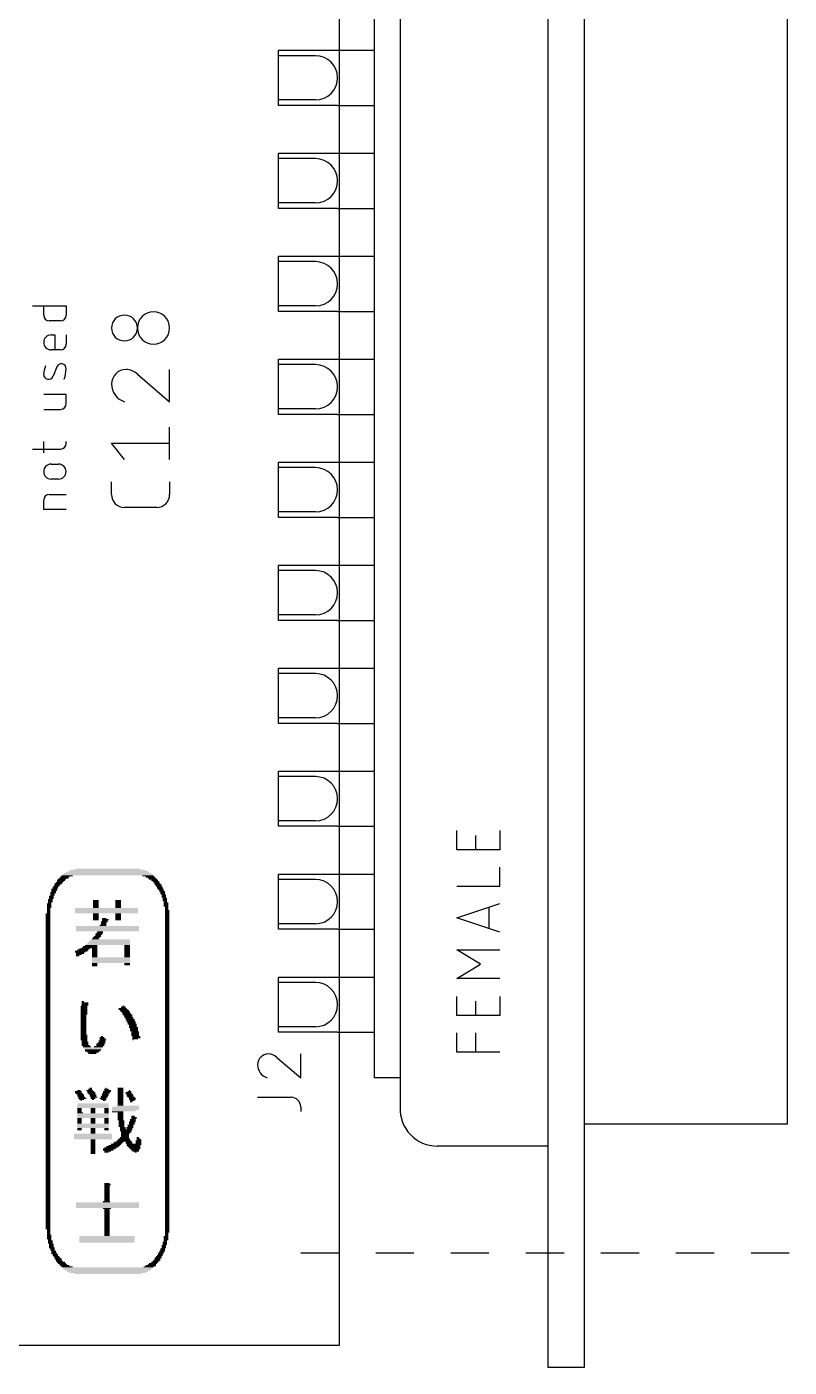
# Model space of a CAD drawing. Extents: x -12.2 to 54.6, y -5.6 to 69.1.
# Drawn here: x 19.52 to 40.2, y -5.6 to 30.77 of the extents above; entities that cross this region are included whole.
import ezdxf

# ---------------------------------------------------------------- set-up
doc = ezdxf.new("R2010")
doc.units = 0
for name, color, linetype in [('20', 30, 'CONTINUOUS'), ('21', 253, 'CONTINUOUS'), ('25', 253, 'CONTINUOUS'), ('51', 253, 'CONTINUOUS')]:
    doc.layers.add(name, color=color, linetype=linetype)

# ---------------------------------------------------------------- blocks, each defined once
blk = doc.blocks.new('RECT')
blk.add_solid([(-0.5, -0.5), (0.5, -0.5), (-0.5, 0.5), (0.5, 0.5)])

msp = doc.modelspace()

# ---------------------------------------------------------------- linework, layer by layer
at = {"layer": '20'}
for p, q in [((28, -5), (28, 47)), ((0, -5), (28, -5))]:
    msp.add_line(p, q, dxfattribs=at)
at = {"layer": '21'}
for p, q in [((33.65, 41.6), (33.65, 0.4)), ((34.65, 1), (34.65, 41)), ((40.15, 1), (40.15, 41)), ((28.95, 2.25), (28.95, 39.75)), ((29.65, 39.75), (29.65, 2.25)), ((27.95, 30.132), (28.95, 30.132)), ((27.95, 28.632), (28.95, 28.632)), ((27.95, 27.338), (28.95, 27.338)), ((27.95, 25.838), (28.95, 25.838)), ((27.95, 24.544), (28.95, 24.544)), ((19.6723, 23.1938), (20.5867, 23.1938)), ((19.9771, 22.9398), (19.9771, 23.1938)), ((20.5867, 23.1938), (20.5867, 22.9398)), ((27.95, 23.044), (28.95, 23.044)), ((20.4343, 22.7874), (20.1295, 22.7874)), ((20.1803, 22.4066), (20.2819, 22.4066)), ((20.2819, 22.4066), (20.2819, 22.0002)), ((20.5867, 22.4066), (20.5867, 22.1526)), ((20.4343, 22.0002), (20.1803, 22.0002)), ((20.3327, 21.5379), (20.2311, 21.2839)), ((23.3934, 20.5933), (23.3934, 21.4682)), ((27.95, 21.75), (28.95, 21.75)), ((22.5185, 21.337), (23.3934, 20.5933)), ((20.5867, 20.7912), (19.9771, 20.7912)), ((20.5867, 20.5372), (20.5867, 20.7912)), ((19.9771, 20.3848), (20.4343, 20.3848)), ((27.95, 20.25), (28.95, 20.25)), ((23.3934, 19.0302), (23.3934, 19.9051)), ((19.6723, 19.3097), (20.4343, 19.3097)), ((19.9771, 19.2081), (19.9771, 19.5129)), ((20.5867, 19.4621), (20.5867, 19.5129)), ((22.1686, 19.0302), (21.8186, 19.4676)), ((21.8186, 19.4676), (23.3934, 19.4676)), ((27.95, 18.956), (28.95, 18.956)), ((20.1803, 18.9014), (20.3835, 18.9014)), ((20.3835, 18.495), (20.1803, 18.495)), ((21.8186, 18.0728), (21.8186, 18.4228)), ((23.3934, 18.4228), (23.3934, 18.0728)), ((19.9771, 17.6721), (19.9771, 17.9261)), ((20.1295, 18.0785), (20.5867, 18.0785)), ((20.5867, 17.6721), (19.9771, 17.6721)), ((23.0434, 17.7229), (22.1686, 17.7229)), ((27.95, 17.456), (28.95, 17.456)), ((27.95, 16.162), (28.95, 16.162)), ((27.95, 14.662), (28.95, 14.662)), ((27.95, 13.368), (28.95, 13.368)), ((27.95, 11.868), (28.95, 11.868)), ((27.95, 10.574), (28.95, 10.574)), ((27.95, 9.074), (28.95, 9.074)), ((31.1808, 8.4372), (31.1808, 8.9565)), ((31.7001, 8.4372), (31.7001, 8.8267)), ((32.3492, 8.9565), (32.3492, 8.4372)), ((32.3492, 8.4372), (31.1808, 8.4372)), ((27.95, 7.78), (28.95, 7.78)), ((32.3492, 7.4466), (32.3492, 7.9659)), ((31.1808, 7.4466), (32.3492, 7.4466)), ((31.1808, 6.5878), (32.3492, 6.9773)), ((32.3492, 6.1983), (31.1808, 6.5878)), ((32.0571, 6.8799), (32.0571, 6.2957)), ((27.95, 6.28), (28.95, 6.28)), ((31.8299, 5.3305), (31.1808, 5.72)), ((31.1808, 5.72), (32.3492, 5.72)), ((31.1808, 4.941), (31.8299, 5.3305)), ((27.95, 4.986), (28.95, 4.986)), ((32.3492, 4.941), (31.1808, 4.941)), ((31.1808, 3.9414), (31.1808, 4.4607)), ((32.3492, 4.4607), (32.3492, 3.9414)), ((31.7001, 3.9414), (31.7001, 4.3309)), ((32.3492, 3.9414), (31.1808, 3.9414)), ((27.95, 3.486), (28.95, 3.486)), ((31.1808, 2.9508), (31.1808, 3.4701)), ((31.7001, 2.9508), (31.7001, 3.4701)), ((32.3492, 2.9508), (31.1808, 2.9508)), ((29.65, 2.25), (28.95, 2.25)), ((29.65, 2.25), (29.65, 1.45)), ((34.65, -5.6), (34.65, 1)), ((34.65, 1), (40.15, 1)), ((33.65, 0.4), (30.65, 0.4)), ((33.65, 0.4), (33.65, -5.6)), ((26.95, -2.5), (27.9857, -2.5)), ((28.9857, -2.5), (30.0214, -2.5)), ((31.0214, -2.5), (32.0571, -2.5)), ((33.0571, -2.5), (34.0929, -2.5)), ((35.0929, -2.5), (36.1286, -2.5)), ((37.1286, -2.5), (38.1643, -2.5)), ((39.1643, -2.5), (40.2, -2.5)), ((33.65, -5.6), (34.65, -5.6))]:
    msp.add_line(p, q, dxfattribs=at)
for centre, radius, start, end in [((20.1295, 22.9398), 0.1524, 180, 270), ((20.4343, 22.9398), 0.1524, 270, 0), ((22.1686, 22.5939), 0.35, 90, 270), ((22.1686, 22.5939), 0.35, 270, 90), ((22.956, 22.5939), 0.4374, 90, 270), ((22.956, 22.5939), 0.4374, 270, 90), ((20.1803, 22.2034), 0.2032, 90, 270), ((20.4343, 22.1526), 0.1524, 270, 0), ((20.5539, 21.3265), 0.5769, 155.7608, 179.1816), ((20.455, 21.489), 0.1317, 359.1816, 158.1985), ((19.7253, 21.4994), 0.8615, 340.2087, 359.1816), ((22.2123, 21.0745), 0.3937, 90, 180), ((22.2123, 21.0454), 0.4229, 43.6028, 89.9999), ((20.1088, 21.3328), 0.1317, 179.1816, 338.1985), ((22.3244, 21.0745), 0.5058, 180, 252.055), ((20.4343, 20.5372), 0.1524, 270, 0), ((20.4343, 19.4621), 0.1524, 270, 0), ((20.1803, 18.6982), 0.2032, 90, 270), ((20.3835, 18.6982), 0.2032, 270, 90), ((20.1295, 17.9261), 0.1524, 90, 180), ((22.1686, 18.0728), 0.35, 180.0005, 270), ((23.0434, 18.0728), 0.35, 270.0005, 360), ((30.6494, 1.4006), 1.0006, 177.1716, 270.034)]:
    msp.add_arc(centre, radius, start, end, dxfattribs=at)
at = {"layer": '25'}
for p, q in [((26.3001, 2.8018), (26.9492, 2.2501)), ((26.9492, 2.2501), (26.9492, 2.8992)), ((25.7808, 1.7228), (26.6896, 1.7228)), ((26.9492, 1.4631), (26.9492, 1.3333))]:
    msp.add_line(p, q, dxfattribs=at)
for centre, radius, start, end in [((26.0729, 2.6071), 0.2921, 90, 180), ((26.1561, 2.6071), 0.3753, 180.0001, 252.0554), ((26.0729, 2.5855), 0.3137, 43.6034, 90.0002), ((26.6896, 1.4631), 0.2596, 0, 90)]:
    msp.add_arc(centre, radius, start, end, dxfattribs=at)
at = {"layer": '51'}
for p, q in [((26.35, 29.982), (26.35, 30.132)), ((26.35, 30.132), (27.95, 30.132)), ((26.35, 28.782), (26.35, 29.982)), ((27.35, 29.982), (26.35, 29.982)), ((26.35, 28.632), (26.35, 28.782)), ((27.35, 28.782), (26.35, 28.782)), ((27.95, 28.632), (26.35, 28.632)), ((26.35, 27.188), (26.35, 27.338)), ((26.35, 27.338), (27.95, 27.338)), ((26.35, 25.988), (26.35, 27.188)), ((27.35, 27.188), (26.35, 27.188)), ((26.35, 25.838), (26.35, 25.988)), ((27.35, 25.988), (26.35, 25.988)), ((27.95, 25.838), (26.35, 25.838)), ((26.35, 24.394), (26.35, 24.544)), ((26.35, 24.544), (27.95, 24.544)), ((26.35, 23.194), (26.35, 24.394)), ((27.35, 24.394), (26.35, 24.394)), ((26.35, 23.044), (26.35, 23.194)), ((27.35, 23.194), (26.35, 23.194)), ((27.95, 23.044), (26.35, 23.044)), ((26.35, 21.6), (26.35, 21.75)), ((26.35, 21.75), (27.95, 21.75)), ((26.35, 20.4), (26.35, 21.6)), ((27.35, 21.6), (26.35, 21.6)), ((26.35, 20.25), (26.35, 20.4)), ((27.35, 20.4), (26.35, 20.4)), ((27.95, 20.25), (26.35, 20.25)), ((26.35, 18.806), (26.35, 18.956)), ((26.35, 18.956), (27.95, 18.956)), ((26.35, 17.606), (26.35, 18.806)), ((27.35, 18.806), (26.35, 18.806)), ((26.35, 17.456), (26.35, 17.606)), ((27.35, 17.606), (26.35, 17.606)), ((27.95, 17.456), (26.35, 17.456)), ((26.35, 16.012), (26.35, 16.162)), ((26.35, 16.162), (27.95, 16.162)), ((26.35, 14.812), (26.35, 16.012)), ((27.35, 16.012), (26.35, 16.012)), ((26.35, 14.662), (26.35, 14.812)), ((27.35, 14.812), (26.35, 14.812)), ((27.95, 14.662), (26.35, 14.662)), ((26.35, 13.218), (26.35, 13.368)), ((26.35, 13.368), (27.95, 13.368)), ((26.35, 12.018), (26.35, 13.218)), ((27.35, 13.218), (26.35, 13.218)), ((26.35, 11.868), (26.35, 12.018)), ((27.35, 12.018), (26.35, 12.018)), ((27.95, 11.868), (26.35, 11.868)), ((26.35, 10.424), (26.35, 10.574)), ((26.35, 10.574), (27.95, 10.574)), ((26.35, 9.224), (26.35, 10.424)), ((27.35, 10.424), (26.35, 10.424)), ((26.35, 9.074), (26.35, 9.224)), ((27.35, 9.224), (26.35, 9.224)), ((27.95, 9.074), (26.35, 9.074)), ((26.35, 7.63), (26.35, 7.78)), ((26.35, 7.78), (27.95, 7.78)), ((26.35, 6.43), (26.35, 7.63)), ((27.35, 7.63), (26.35, 7.63)), ((26.35, 6.28), (26.35, 6.43)), ((27.35, 6.43), (26.35, 6.43)), ((27.95, 6.28), (26.35, 6.28)), ((26.35, 4.836), (26.35, 4.986)), ((26.35, 4.986), (27.95, 4.986)), ((26.35, 3.636), (26.35, 4.836)), ((27.35, 4.836), (26.35, 4.836)), ((26.35, 3.486), (26.35, 3.636)), ((27.35, 3.636), (26.35, 3.636)), ((27.95, 3.486), (26.35, 3.486))]:
    msp.add_line(p, q, dxfattribs=at)
for centre in [(27.35, 29.382), (27.35, 26.588), (27.35, 23.794), (27.35, 21), (27.35, 18.206), (27.35, 15.412), (27.35, 12.618), (27.35, 9.824), (27.35, 7.03), (27.35, 4.236)]:
    msp.add_arc(centre, 0.6, 270, 90, dxfattribs=at)

# ---------------------------------------------------------------- block references
at = {"layer": '21', "yscale": 0.0305}
for p, xscale in [((20.4765, 7.6385), 0.2134), ((20.5222, 7.669), 0.2438), ((20.5527, 7.6994), 0.2438), ((20.6137, 7.7299), 0.3048), ((21.711, 7.7604), 2.4384), ((21.711, 7.7909), 2.3774), ((21.711, 7.8214), 2.2555), ((21.7262, 7.8518), 2.1641), ((21.711, 7.8823), 2.0117), ((21.711, 7.9128), 1.7678), ((22.8082, 7.7299), 0.3048), ((22.8692, 7.6994), 0.2438), ((22.9149, 7.669), 0.2134), ((22.9454, 7.6385), 0.2134), ((20.2327, 7.2727), 0.1524), ((20.2631, 7.3642), 0.1524), ((20.2631, 7.3337), 0.1524), ((20.2479, 7.3032), 0.1219), ((20.2936, 7.4251), 0.1524), ((20.2936, 7.3946), 0.1524), ((20.3241, 7.4556), 0.1524), ((20.3698, 7.5166), 0.1829), ((20.3546, 7.4861), 0.1524), ((20.4003, 7.547), 0.1829), ((20.446, 7.608), 0.2134), ((20.4308, 7.5775), 0.1829), ((22.9911, 7.608), 0.1829), ((23.0216, 7.5775), 0.1829), ((23.0368, 7.547), 0.1524), ((23.0673, 7.5166), 0.1524), ((23.0826, 7.4861), 0.1829), ((23.0978, 7.4556), 0.1524), ((23.1283, 7.4251), 0.1524), ((23.1283, 7.3946), 0.1524), ((23.1588, 7.3642), 0.1524), ((23.1892, 7.3032), 0.1524), ((23.174, 7.3337), 0.1219), ((23.2045, 7.2727), 0.1219), ((20.126, 6.9679), 0.1219), ((20.126, 6.9374), 0.1219), ((20.126, 6.907), 0.1219), ((20.1412, 6.9984), 0.0914), ((20.1565, 7.0898), 0.1219), ((20.1565, 7.0594), 0.1219), ((20.1565, 7.0289), 0.1219), ((20.1869, 7.1813), 0.1219), ((20.1869, 7.1508), 0.1219), ((20.1869, 7.1203), 0.1219), ((20.2174, 7.2422), 0.1219), ((20.2174, 7.2118), 0.1219), ((21.3909, 7.0594), 0.1524), ((21.3909, 7.0289), 0.1524), ((21.3909, 6.9984), 0.1524), ((21.3909, 6.9679), 0.1524), ((21.3909, 6.9374), 0.1524), ((21.3909, 6.907), 0.1524), ((22.0005, 7.0594), 0.1524), ((22.0005, 7.0289), 0.1524), ((22.0005, 6.9984), 0.1524), ((22.0005, 6.9679), 0.1524), ((22.0005, 6.9374), 0.1524), ((22.0005, 6.907), 0.1524), ((23.2045, 7.2422), 0.1219), ((23.235, 7.2118), 0.1219), ((23.235, 7.1813), 0.1219), ((23.235, 7.1508), 0.1219), ((23.2654, 7.1203), 0.1219), ((23.2654, 7.0898), 0.1219), ((23.2654, 7.0594), 0.1219), ((23.2807, 7.0289), 0.0914), ((23.2959, 6.9984), 0.1219), ((23.2959, 6.9679), 0.1219), ((23.2959, 6.9374), 0.1219), ((23.2959, 6.907), 0.1219), ((20.0955, 6.6936), 0.1219), ((20.0955, 6.6631), 0.1219), ((20.0955, 6.6326), 0.1219), ((20.0955, 6.6022), 0.1219), ((20.0955, 6.5717), 0.1219), ((20.0955, 6.5412), 0.1219), ((20.1107, 6.846), 0.0914), ((20.1107, 6.8155), 0.0914), ((20.1107, 6.785), 0.0914), ((20.1107, 6.7546), 0.0914), ((20.1107, 6.7241), 0.0914), ((20.126, 6.8765), 0.1219), ((21.6805, 6.846), 1.7069), ((21.6805, 6.8155), 1.7069), ((21.6805, 6.785), 1.7069), ((21.6805, 6.7546), 1.7069), ((21.6805, 6.7241), 1.7069), ((21.3909, 6.8765), 0.1524), ((21.3909, 6.6936), 0.1524), ((21.3909, 6.6631), 0.1524), ((21.3909, 6.6326), 0.1524), ((21.3909, 6.6022), 0.1524), ((21.3909, 6.5717), 0.1524), ((21.3909, 6.5412), 0.1524), ((21.6195, 6.5717), 0.1219), ((21.65, 6.5412), 0.1829), ((22.0005, 6.8765), 0.1524), ((22.0005, 6.6936), 0.1524), ((22.0005, 6.6631), 0.1524), ((22.0005, 6.6326), 0.1524), ((22.0005, 6.6022), 0.1524), ((22.0005, 6.5717), 0.1524), ((22.0005, 6.5412), 0.1524), ((23.3112, 6.8765), 0.0914), ((23.3112, 6.846), 0.0914), ((23.3112, 6.8155), 0.0914), ((23.3264, 6.785), 0.1219), ((23.3264, 6.7546), 0.1219), ((23.3264, 6.7241), 0.1219), ((23.3264, 6.6936), 0.1219), ((23.3264, 6.6631), 0.1219), ((23.3264, 6.6326), 0.1219), ((23.3264, 6.6022), 0.1219), ((23.3264, 6.5717), 0.1219), ((23.3264, 6.5412), 0.1219), ((20.0955, 6.5107), 0.1219), ((20.0955, 6.4802), 0.1219), ((20.0955, 6.4498), 0.1219), ((20.0955, 6.4193), 0.1219), ((20.0955, 6.3888), 0.1219), ((20.0955, 6.3583), 0.1219), ((20.0955, 6.3278), 0.1219), ((20.0955, 6.2974), 0.1219), ((20.0955, 6.2669), 0.1219), ((20.0955, 6.2364), 0.1219), ((20.0955, 6.2059), 0.1219), ((20.0955, 6.1754), 0.1219), ((21.711, 6.3583), 1.7069), ((21.711, 6.3278), 1.7069), ((21.711, 6.2974), 1.7069), ((21.711, 6.2669), 1.7069), ((21.711, 6.2364), 1.7069), ((21.4976, 6.1754), 0.1829), ((21.5128, 6.2059), 0.1524), ((21.589, 6.3888), 0.1829), ((21.6195, 6.4802), 0.1829), ((21.6043, 6.4498), 0.1524), ((21.6043, 6.4193), 0.1524), ((21.6348, 6.5107), 0.1524), ((23.3264, 6.5107), 0.1219), ((23.3264, 6.4802), 0.1219), ((23.3264, 6.4498), 0.1219), ((23.3264, 6.4193), 0.1219), ((23.3264, 6.3888), 0.1219), ((23.3264, 6.3583), 0.1219), ((23.3264, 6.3278), 0.1219), ((23.3264, 6.2974), 0.1219), ((23.3264, 6.2669), 0.1219), ((23.3264, 6.2364), 0.1219), ((23.3264, 6.2059), 0.1219), ((23.3264, 6.1754), 0.1219), ((20.0955, 6.145), 0.1219), ((20.0955, 6.1145), 0.1219), ((20.0955, 6.084), 0.1219), ((20.0955, 6.0535), 0.1219), ((20.0955, 6.023), 0.1219), ((20.0955, 5.9926), 0.1219), ((20.0955, 5.9621), 0.1219), ((20.0955, 5.9316), 0.1219), ((20.0955, 5.9011), 0.1219), ((20.0955, 5.8706), 0.1219), ((20.0955, 5.8402), 0.1219), ((20.0955, 5.8097), 0.1219), ((21.2385, 5.8097), 0.3962), ((21.269, 5.8402), 0.3353), ((21.7262, 5.8706), 1.1887), ((21.7414, 5.9011), 1.1582), ((21.7567, 5.9316), 1.1278), ((21.7719, 5.9621), 1.0973), ((21.7872, 5.9926), 1.0668), ((21.3757, 6.023), 0.1829), ((21.4062, 6.0535), 0.1829), ((21.4366, 6.084), 0.1829), ((21.4671, 6.145), 0.1829), ((21.4519, 6.1145), 0.1524), ((22.2444, 5.8402), 0.1524), ((22.2444, 5.8097), 0.1524), ((23.3264, 6.145), 0.1219), ((23.3264, 6.1145), 0.1219), ((23.3264, 6.084), 0.1219), ((23.3264, 6.0535), 0.1219), ((23.3264, 6.023), 0.1219), ((23.3264, 5.9926), 0.1219), ((23.3264, 5.9621), 0.1219), ((23.3264, 5.9316), 0.1219), ((23.3264, 5.9011), 0.1219), ((23.3264, 5.8706), 0.1219), ((23.3264, 5.8402), 0.1219), ((23.3264, 5.8097), 0.1219), ((20.0955, 5.7792), 0.1219), ((20.0955, 5.7487), 0.1219), ((20.0955, 5.7182), 0.1219), ((20.0955, 5.6878), 0.1219), ((20.0955, 5.6573), 0.1219), ((20.0955, 5.6268), 0.1219), ((20.0955, 5.5963), 0.1219), ((20.0955, 5.5658), 0.1219), ((20.0955, 5.5354), 0.1219), ((20.0955, 5.5049), 0.1219), ((20.0955, 5.4744), 0.1219), ((20.0955, 5.4439), 0.1219), ((20.9947, 5.6878), 0.3353), ((20.9642, 5.6573), 0.2743), ((20.9642, 5.6268), 0.2134), ((20.9337, 5.5963), 0.1524), ((20.9032, 5.5658), 0.0914), ((21.0404, 5.7182), 0.3048), ((21.0861, 5.7487), 0.2743), ((21.2233, 5.7792), 0.4267), ((21.3604, 5.7487), 0.1524), ((21.3604, 5.7182), 0.1524), ((21.3604, 5.6878), 0.1524), ((21.3604, 5.6573), 0.1524), ((21.3604, 5.6268), 0.1524), ((21.3604, 5.5963), 0.1524), ((21.3604, 5.5658), 0.1524), ((21.3604, 5.5354), 0.1524), ((21.8024, 5.5049), 1.0363), ((21.8024, 5.4744), 1.0363), ((21.8024, 5.4439), 1.0363), ((22.2444, 5.7792), 0.1524), ((22.2444, 5.7487), 0.1524), ((22.2444, 5.7182), 0.1524), ((22.2444, 5.6878), 0.1524), ((22.2444, 5.6573), 0.1524), ((22.2444, 5.6268), 0.1524), ((22.2444, 5.5963), 0.1524), ((22.2444, 5.5658), 0.1524), ((22.2444, 5.5354), 0.1524), ((23.3264, 5.7792), 0.1219), ((23.3264, 5.7487), 0.1219), ((23.3264, 5.7182), 0.1219), ((23.3264, 5.6878), 0.1219), ((23.3264, 5.6573), 0.1219), ((23.3264, 5.6268), 0.1219), ((23.3264, 5.5963), 0.1219), ((23.3264, 5.5658), 0.1219), ((23.3264, 5.5354), 0.1219), ((23.3264, 5.5049), 0.1219), ((23.3264, 5.4744), 0.1219), ((23.3264, 5.4439), 0.1219), ((20.0955, 5.4134), 0.1219), ((20.0955, 5.383), 0.1219), ((20.0955, 5.3525), 0.1219), ((20.0955, 5.322), 0.1219), ((20.0955, 5.2915), 0.1219), ((20.0955, 5.261), 0.1219), ((20.0955, 5.2306), 0.1219), ((20.0955, 5.2001), 0.1219), ((20.0955, 5.1696), 0.1219), ((20.0955, 5.1391), 0.1219), ((20.0955, 5.1086), 0.1219), ((20.0955, 5.0782), 0.1219), ((21.3604, 5.3525), 0.1524), ((21.3604, 5.322), 0.1524), ((21.3604, 5.2915), 0.1524), ((21.8024, 5.4134), 1.0363), ((21.8024, 5.383), 1.0363), ((22.2444, 5.3525), 0.1524), ((22.2444, 5.322), 0.1524), ((23.3264, 5.4134), 0.1219), ((23.3264, 5.383), 0.1219), ((23.3264, 5.3525), 0.1219), ((23.3264, 5.322), 0.1219), ((23.3264, 5.2915), 0.1219), ((23.3264, 5.261), 0.1219), ((23.3264, 5.2306), 0.1219), ((23.3264, 5.2001), 0.1219), ((23.3264, 5.1696), 0.1219), ((23.3264, 5.1391), 0.1219), ((23.3264, 5.1086), 0.1219), ((23.3264, 5.0782), 0.1219), ((20.0955, 5.0477), 0.1219), ((20.0955, 5.0172), 0.1219), ((20.0955, 4.9867), 0.1219), ((20.0955, 4.9562), 0.1219), ((20.0955, 4.9258), 0.1219), ((20.0955, 4.8953), 0.1219), ((20.0955, 4.8648), 0.1219), ((20.0955, 4.8343), 0.1219), ((20.0955, 4.8038), 0.1219), ((20.0955, 4.7734), 0.1219), ((20.0955, 4.7429), 0.1219), ((20.0955, 4.7124), 0.1219), ((23.3264, 5.0477), 0.1219), ((23.3264, 5.0172), 0.1219), ((23.3264, 4.9867), 0.1219), ((23.3264, 4.9562), 0.1219), ((23.3264, 4.9258), 0.1219), ((23.3264, 4.8953), 0.1219), ((23.3264, 4.8648), 0.1219), ((23.3264, 4.8343), 0.1219), ((23.3264, 4.8038), 0.1219), ((23.3264, 4.7734), 0.1219), ((23.3264, 4.7429), 0.1219), ((23.3264, 4.7124), 0.1219), ((20.0955, 4.6819), 0.1219), ((20.0955, 4.6514), 0.1219), ((20.0955, 4.621), 0.1219), ((20.0955, 4.5905), 0.1219), ((20.0955, 4.56), 0.1219), ((20.0955, 4.5295), 0.1219), ((20.0955, 4.499), 0.1219), ((20.0955, 4.4686), 0.1219), ((20.0955, 4.4381), 0.1219), ((20.0955, 4.4076), 0.1219), ((20.0955, 4.3771), 0.1219), ((23.3264, 4.6819), 0.1219), ((23.3264, 4.6514), 0.1219), ((23.3264, 4.621), 0.1219), ((23.3264, 4.5905), 0.1219), ((23.3264, 4.56), 0.1219), ((23.3264, 4.5295), 0.1219), ((23.3264, 4.499), 0.1219), ((23.3264, 4.4686), 0.1219), ((23.3264, 4.4381), 0.1219), ((23.3264, 4.4076), 0.1219), ((23.3264, 4.3771), 0.1219), ((20.0955, 4.3466), 0.1219), ((20.0955, 4.3162), 0.1219), ((20.0955, 4.2857), 0.1219), ((20.0955, 4.2552), 0.1219), ((20.0955, 4.2247), 0.1219), ((20.0955, 4.1942), 0.1219), ((20.0955, 4.1638), 0.1219), ((20.0955, 4.1333), 0.1219), ((20.0955, 4.1028), 0.1219), ((20.0955, 4.0723), 0.1219), ((20.0955, 4.0418), 0.1219), ((20.0955, 4.0114), 0.1219), ((21.0709, 4.1942), 0.1829), ((21.0709, 4.1638), 0.1829), ((21.0709, 4.1333), 0.1829), ((21.0709, 4.1028), 0.1829), ((21.0709, 4.0723), 0.1829), ((21.0709, 4.0418), 0.1829), ((21.0709, 4.0114), 0.1829), ((21.0404, 4.3162), 0.061), ((21.1014, 4.2857), 0.1829), ((21.1014, 4.2552), 0.1829), ((21.1014, 4.2247), 0.1829), ((22.1224, 4.1333), 0.2134), ((22.1377, 4.1028), 0.2438), ((22.1682, 4.0723), 0.2438), ((22.1986, 4.0418), 0.2438), ((22.1377, 4.1638), 0.1219), ((22.1377, 4.1942), 0.061), ((22.2139, 4.0114), 0.2134), ((23.3264, 4.3466), 0.1219), ((23.3264, 4.3162), 0.1219), ((23.3264, 4.2857), 0.1219), ((23.3264, 4.2552), 0.1219), ((23.3264, 4.2247), 0.1219), ((23.3264, 4.1942), 0.1219), ((23.3264, 4.1638), 0.1219), ((23.3264, 4.1333), 0.1219), ((23.3264, 4.1028), 0.1219), ((23.3264, 4.0723), 0.1219), ((23.3264, 4.0418), 0.1219), ((23.3264, 4.0114), 0.1219), ((20.0955, 3.9809), 0.1219), ((20.0955, 3.9504), 0.1219), ((20.0955, 3.9199), 0.1219), ((20.0955, 3.8894), 0.1219), ((20.0955, 3.859), 0.1219), ((20.0955, 3.8285), 0.1219), ((20.0955, 3.798), 0.1219), ((20.0955, 3.7675), 0.1219), ((20.0955, 3.737), 0.1219), ((20.0955, 3.7066), 0.1219), ((20.0955, 3.6761), 0.1219), ((20.0955, 3.6456), 0.1219), ((21.0556, 3.9504), 0.1524), ((21.0556, 3.9199), 0.1524), ((21.0556, 3.8894), 0.1524), ((21.0556, 3.859), 0.1524), ((21.0556, 3.8285), 0.1524), ((21.0556, 3.798), 0.1524), ((21.0556, 3.7675), 0.1524), ((21.0556, 3.737), 0.1524), ((21.0556, 3.7066), 0.1524), ((21.0556, 3.6761), 0.1524), ((21.0556, 3.6456), 0.1524), ((21.0709, 3.9809), 0.1829), ((22.2291, 3.9809), 0.2438), ((22.2596, 3.9504), 0.2438), ((22.2748, 3.9199), 0.2134), ((22.2901, 3.8894), 0.2438), ((22.3053, 3.859), 0.2134), ((22.3206, 3.8285), 0.2438), ((22.3358, 3.798), 0.2134), ((22.351, 3.7675), 0.2438), ((22.3663, 3.737), 0.2134), ((22.3815, 3.7066), 0.2438), ((22.3968, 3.6761), 0.2134), ((22.3968, 3.6456), 0.2134), ((23.3264, 3.9809), 0.1219), ((23.3264, 3.9504), 0.1219), ((23.3264, 3.9199), 0.1219), ((23.3264, 3.8894), 0.1219), ((23.3264, 3.859), 0.1219), ((23.3264, 3.8285), 0.1219), ((23.3264, 3.798), 0.1219), ((23.3264, 3.7675), 0.1219), ((23.3264, 3.737), 0.1219), ((23.3264, 3.7066), 0.1219), ((23.3264, 3.6761), 0.1219), ((23.3264, 3.6456), 0.1219), ((20.0955, 3.6151), 0.1219), ((20.0955, 3.5846), 0.1219), ((20.0955, 3.5542), 0.1219), ((20.0955, 3.5237), 0.1219), ((20.0955, 3.4932), 0.1219), ((20.0955, 3.4627), 0.1219), ((20.0955, 3.4322), 0.1219), ((20.0955, 3.4018), 0.1219), ((20.0955, 3.3713), 0.1219), ((20.0955, 3.3408), 0.1219), ((20.0955, 3.3103), 0.1219), ((20.0955, 3.2798), 0.1219), ((21.0556, 3.6151), 0.1524), ((21.0556, 3.5846), 0.1524), ((21.0556, 3.5542), 0.1524), ((21.0556, 3.5237), 0.1524), ((21.0556, 3.4932), 0.1524), ((21.0556, 3.4627), 0.1524), ((21.0556, 3.4322), 0.1524), ((21.0709, 3.4018), 0.1829), ((21.0709, 3.3713), 0.1829), ((21.0709, 3.3408), 0.1829), ((21.0709, 3.3103), 0.1829), ((21.0709, 3.2798), 0.1829), ((21.5738, 3.3103), 0.1524), ((21.589, 3.2798), 0.1829), ((21.5586, 3.3408), 0.1219), ((21.5586, 3.3713), 0.061), ((22.412, 3.6151), 0.2438), ((22.4272, 3.5846), 0.2134), ((22.4272, 3.5542), 0.2134), ((22.4272, 3.5237), 0.2134), ((22.4577, 3.4932), 0.2134), ((22.4577, 3.4627), 0.2134), ((22.4577, 3.4322), 0.2134), ((22.4577, 3.4018), 0.2134), ((22.4882, 3.3713), 0.2134), ((22.4882, 3.3408), 0.2134), ((22.4577, 3.3103), 0.1524), ((22.3968, 3.2798), 0.0305), ((23.3264, 3.6151), 0.1219), ((23.3264, 3.5846), 0.1219), ((23.3264, 3.5542), 0.1219), ((23.3264, 3.5237), 0.1219), ((23.3264, 3.4932), 0.1219), ((23.3264, 3.4627), 0.1219), ((23.3264, 3.4322), 0.1219), ((23.3264, 3.4018), 0.1219), ((23.3264, 3.3713), 0.1219), ((23.3264, 3.3408), 0.1219), ((23.3264, 3.3103), 0.1219), ((23.3264, 3.2798), 0.1219), ((20.0955, 3.2494), 0.1219), ((20.0955, 3.2189), 0.1219), ((20.0955, 3.1884), 0.1219), ((20.0955, 3.1579), 0.1219), ((20.0955, 3.1274), 0.1219), ((20.0955, 3.097), 0.1219), ((20.0955, 3.0665), 0.1219), ((20.0955, 3.036), 0.1219), ((20.0955, 3.0055), 0.1219), ((20.0955, 2.975), 0.1219), ((20.0955, 2.9446), 0.1219), ((20.0955, 2.9141), 0.1219), ((21.0861, 3.2494), 0.1524), ((21.1166, 3.1274), 0.2134), ((21.1014, 3.2189), 0.1829), ((21.1014, 3.1884), 0.1829), ((21.1014, 3.1579), 0.1829), ((21.1471, 3.097), 0.2134), ((21.2995, 3.0665), 0.5182), ((21.3147, 3.036), 0.4877), ((21.3147, 3.0055), 0.4267), ((21.2995, 2.975), 0.3962), ((21.3147, 2.9446), 0.3048), ((21.2995, 2.9141), 0.2134), ((21.4671, 3.097), 0.2438), ((21.5128, 3.1579), 0.2134), ((21.5128, 3.1274), 0.2134), ((21.5433, 3.1884), 0.2134), ((21.5586, 3.2494), 0.1829), ((21.5586, 3.2189), 0.1829), ((23.3264, 3.2494), 0.1219), ((23.3264, 3.2189), 0.1219), ((23.3264, 3.1884), 0.1219), ((23.3264, 3.1579), 0.1219), ((23.3264, 3.1274), 0.1219), ((23.3264, 3.097), 0.1219), ((23.3264, 3.0665), 0.1219), ((23.3264, 3.036), 0.1219), ((23.3264, 3.0055), 0.1219), ((23.3264, 2.975), 0.1219), ((23.3264, 2.9446), 0.1219), ((23.3264, 2.9141), 0.1219), ((20.0955, 2.8836), 0.1219), ((20.0955, 2.8531), 0.1219), ((20.0955, 2.8226), 0.1219), ((20.0955, 2.7922), 0.1219), ((20.0955, 2.7617), 0.1219), ((20.0955, 2.7312), 0.1219), ((20.0955, 2.7007), 0.1219), ((20.0955, 2.6702), 0.1219), ((20.0955, 2.6398), 0.1219), ((20.0955, 2.6093), 0.1219), ((20.0955, 2.5788), 0.1219), ((20.0955, 2.5483), 0.1219), ((23.3264, 2.8836), 0.1219), ((23.3264, 2.8531), 0.1219), ((23.3264, 2.8226), 0.1219), ((23.3264, 2.7922), 0.1219), ((23.3264, 2.7617), 0.1219), ((23.3264, 2.7312), 0.1219), ((23.3264, 2.7007), 0.1219), ((23.3264, 2.6702), 0.1219), ((23.3264, 2.6398), 0.1219), ((23.3264, 2.6093), 0.1219), ((23.3264, 2.5788), 0.1219), ((23.3264, 2.5483), 0.1219), ((20.0955, 2.5178), 0.1219), ((20.0955, 2.4874), 0.1219), ((20.0955, 2.4569), 0.1219), ((20.0955, 2.4264), 0.1219), ((20.0955, 2.3959), 0.1219), ((20.0955, 2.3654), 0.1219), ((20.0955, 2.335), 0.1219), ((20.0955, 2.3045), 0.1219), ((20.0955, 2.274), 0.1219), ((20.0955, 2.2435), 0.1219), ((20.0955, 2.213), 0.1219), ((20.0955, 2.1826), 0.1219), ((23.3264, 2.5178), 0.1219), ((23.3264, 2.4874), 0.1219), ((23.3264, 2.4569), 0.1219), ((23.3264, 2.4264), 0.1219), ((23.3264, 2.3959), 0.1219), ((23.3264, 2.3654), 0.1219), ((23.3264, 2.335), 0.1219), ((23.3264, 2.3045), 0.1219), ((23.3264, 2.274), 0.1219), ((23.3264, 2.2435), 0.1219), ((23.3264, 2.213), 0.1219), ((23.3264, 2.1826), 0.1219), ((20.0955, 2.1521), 0.1219), ((20.0955, 2.1216), 0.1219), ((20.0955, 2.0911), 0.1219), ((20.0955, 2.0606), 0.1219), ((20.0955, 2.0302), 0.1219), ((20.0955, 1.9997), 0.1219), ((20.0955, 1.9692), 0.1219), ((20.0955, 1.9387), 0.1219), ((20.0955, 1.9082), 0.1219), ((20.0955, 1.8778), 0.1219), ((20.0955, 1.8473), 0.1219), ((20.0955, 1.8168), 0.1219), ((20.9185, 1.8778), 0.1829), ((20.9185, 1.8473), 0.1829), ((20.9489, 1.8168), 0.1829), ((20.9337, 1.9082), 0.0914), ((21.2233, 1.9082), 0.1829), ((21.2538, 1.8778), 0.1829), ((21.269, 1.8473), 0.2134), ((21.2385, 1.9387), 0.0914), ((21.2842, 1.8168), 0.1829), ((21.2538, 1.9692), 0.061), ((21.65, 1.8168), 0.1829), ((21.6957, 1.8778), 0.2134), ((21.6805, 1.8473), 0.1829), ((21.6805, 1.9387), 0.1219), ((21.711, 1.9082), 0.1829), ((21.6652, 1.9692), 0.0305), ((22.0615, 1.9692), 0.1524), ((22.0615, 1.9387), 0.1524), ((22.0615, 1.9082), 0.1524), ((22.0615, 1.8778), 0.1524), ((22.0615, 1.8473), 0.1524), ((22.0615, 1.8168), 0.1524), ((22.2748, 1.8473), 0.1524), ((22.2901, 1.8168), 0.1829), ((22.3053, 1.8778), 0.0914), ((22.3053, 1.9082), 0.0305), ((23.3264, 2.1521), 0.1219), ((23.3264, 2.1216), 0.1219), ((23.3264, 2.0911), 0.1219), ((23.3264, 2.0606), 0.1219), ((23.3264, 2.0302), 0.1219), ((23.3264, 1.9997), 0.1219), ((23.3264, 1.9692), 0.1219), ((23.3264, 1.9387), 0.1219), ((23.3264, 1.9082), 0.1219), ((23.3264, 1.8778), 0.1219), ((23.3264, 1.8473), 0.1219), ((23.3264, 1.8168), 0.1219), ((20.0955, 1.7863), 0.1219), ((20.0955, 1.7558), 0.1219), ((20.0955, 1.7254), 0.1219), ((20.0955, 1.6949), 0.1219), ((20.0955, 1.6644), 0.1219), ((20.0955, 1.6339), 0.1219), ((20.0955, 1.6034), 0.1219), ((20.0955, 1.573), 0.1219), ((20.0955, 1.5425), 0.1219), ((20.0955, 1.512), 0.1219), ((20.0955, 1.4815), 0.1219), ((20.0955, 1.451), 0.1219), ((20.9794, 1.7863), 0.1829), ((20.9794, 1.7558), 0.1829), ((21.3147, 1.5425), 0.8534), ((21.3147, 1.512), 0.8534), ((21.3147, 1.4815), 0.8534), ((21.3147, 1.451), 0.8534), ((21.0099, 1.7254), 0.1829), ((21.0252, 1.6949), 0.2134), ((21.0099, 1.6644), 0.1219), ((20.9947, 1.6339), 0.0305), ((21.3147, 1.7863), 0.1829), ((21.3147, 1.7558), 0.1829), ((21.3452, 1.7254), 0.1829), ((21.3147, 1.6949), 0.1219), ((21.3147, 1.6644), 0.061), ((21.589, 1.6949), 0.1829), ((21.6195, 1.7558), 0.1829), ((21.6195, 1.7254), 0.1829), ((21.6043, 1.6644), 0.1524), ((21.65, 1.7863), 0.1829), ((21.6195, 1.6339), 0.061), ((22.1986, 1.451), 0.7315), ((22.2596, 1.4815), 0.6096), ((22.0615, 1.7863), 0.1524), ((22.0615, 1.7558), 0.1524), ((22.0615, 1.7254), 0.1524), ((22.0615, 1.6949), 0.1524), ((22.0615, 1.6644), 0.1524), ((22.0615, 1.6339), 0.1524), ((22.0615, 1.6034), 0.1524), ((22.0615, 1.573), 0.1524), ((22.0615, 1.5425), 0.1524), ((22.0615, 1.512), 0.1524), ((22.3206, 1.7863), 0.1829), ((22.3206, 1.7558), 0.1829), ((22.351, 1.7254), 0.1829), ((22.3815, 1.6949), 0.1829), ((22.3815, 1.6644), 0.1829), ((22.351, 1.6034), 0.061), ((22.3815, 1.6339), 0.1219), ((23.3264, 1.7863), 0.1219), ((23.3264, 1.7558), 0.1219), ((23.3264, 1.7254), 0.1219), ((23.3264, 1.6949), 0.1219), ((23.3264, 1.6644), 0.1219), ((23.3264, 1.6339), 0.1219), ((23.3264, 1.6034), 0.1219), ((23.3264, 1.573), 0.1219), ((23.3264, 1.5425), 0.1219), ((23.3264, 1.512), 0.1219), ((23.3264, 1.4815), 0.1219), ((23.3264, 1.451), 0.1219), ((20.0955, 1.4206), 0.1219), ((20.0955, 1.3901), 0.1219), ((20.0955, 1.3596), 0.1219), ((20.0955, 1.3291), 0.1219), ((20.0955, 1.2986), 0.1219), ((20.0955, 1.2682), 0.1219), ((20.0955, 1.2377), 0.1219), ((20.0955, 1.2072), 0.1219), ((20.0955, 1.1767), 0.1219), ((20.0955, 1.1462), 0.1219), ((20.0955, 1.1158), 0.1219), ((20.0955, 1.0853), 0.1219), ((20.9489, 1.4206), 0.1219), ((20.9489, 1.3901), 0.1219), ((20.9489, 1.3596), 0.1219), ((20.9489, 1.3291), 0.1219), ((20.9642, 1.2986), 0.1524), ((21.3147, 1.2682), 0.8534), ((21.3147, 1.2377), 0.8534), ((21.3147, 1.2072), 0.8534), ((21.3147, 1.1767), 0.8534), ((20.9489, 1.1462), 0.1219), ((20.9489, 1.1158), 0.1219), ((20.9489, 1.0853), 0.1219), ((21.3147, 1.4206), 0.1219), ((21.3147, 1.3901), 0.1219), ((21.3147, 1.3596), 0.1219), ((21.3147, 1.3291), 0.1219), ((21.3147, 1.2986), 0.1219), ((21.3147, 1.1462), 0.1219), ((21.3147, 1.1158), 0.1219), ((21.3147, 1.0853), 0.1219), ((21.6805, 1.4206), 0.1219), ((21.6805, 1.3901), 0.1219), ((21.6805, 1.3596), 0.1219), ((21.6805, 1.3291), 0.1219), ((21.6805, 1.2986), 0.1219), ((21.6805, 1.1462), 0.1219), ((21.6805, 1.1158), 0.1219), ((21.6805, 1.0853), 0.1219), ((22.1986, 1.4206), 0.7315), ((22.1986, 1.3901), 0.7315), ((22.1529, 1.3596), 0.6401), ((21.9853, 1.3291), 0.3048), ((22.0615, 1.2986), 0.1524), ((22.0615, 1.2682), 0.1524), ((22.0615, 1.2377), 0.1524), ((22.0615, 1.2072), 0.1524), ((22.0615, 1.1767), 0.1524), ((22.0615, 1.1462), 0.1524), ((22.0615, 1.1158), 0.1524), ((22.092, 1.0853), 0.1524), ((22.3968, 1.1158), 0.1524), ((22.3968, 1.0853), 0.1524), ((22.4272, 1.1767), 0.1524), ((22.4272, 1.1462), 0.1524), ((22.3968, 1.2072), 0.0914), ((23.3264, 1.4206), 0.1219), ((23.3264, 1.3901), 0.1219), ((23.3264, 1.3596), 0.1219), ((23.3264, 1.3291), 0.1219), ((23.3264, 1.2986), 0.1219), ((23.3264, 1.2682), 0.1219), ((23.3264, 1.2377), 0.1219), ((23.3264, 1.2072), 0.1219), ((23.3264, 1.1767), 0.1219), ((23.3264, 1.1462), 0.1219), ((23.3264, 1.1158), 0.1219), ((23.3264, 1.0853), 0.1219), ((20.0955, 1.0548), 0.1219), ((20.0955, 1.0243), 0.1219), ((20.0955, 0.9938), 0.1219), ((20.0955, 0.9634), 0.1219), ((20.0955, 0.9329), 0.1219), ((20.0955, 0.9024), 0.1219), ((20.0955, 0.8719), 0.1219), ((20.0955, 0.8414), 0.1219), ((20.0955, 0.811), 0.1219), ((20.0955, 0.7805), 0.1219), ((20.0955, 0.75), 0.1219), ((20.0955, 0.7195), 0.1219), ((21.3147, 0.7195), 1.0363), ((20.9489, 1.0548), 0.1219), ((20.9489, 1.0243), 0.1219), ((21.3147, 0.9938), 0.8534), ((21.3147, 0.9634), 0.8534), ((21.3147, 0.9329), 0.8534), ((21.3147, 0.9024), 0.8534), ((20.9489, 0.8719), 0.1219), ((20.9489, 0.8414), 0.1219), ((21.3147, 1.0548), 0.1219), ((21.3147, 1.0243), 0.1219), ((21.3147, 0.8719), 0.1219), ((21.3147, 0.8414), 0.1219), ((21.3147, 0.811), 0.1219), ((21.3147, 0.7805), 0.1219), ((21.3147, 0.75), 0.1219), ((21.6805, 1.0548), 0.1219), ((21.6805, 1.0243), 0.1219), ((21.6805, 0.8719), 0.1219), ((21.6805, 0.8414), 0.1219), ((22.092, 1.0548), 0.1524), ((22.092, 1.0243), 0.1524), ((22.092, 0.9938), 0.1524), ((22.092, 0.9634), 0.1524), ((22.092, 0.9329), 0.1524), ((22.1224, 0.9024), 0.1524), ((22.1224, 0.8719), 0.1524), ((22.1986, 0.811), 0.3048), ((22.2139, 0.8414), 0.3353), ((22.1986, 0.75), 0.2438), ((22.1834, 0.7195), 0.2134), ((22.2139, 0.7805), 0.2743), ((22.3053, 0.8719), 0.1524), ((22.3206, 0.9024), 0.1829), ((22.3358, 0.9634), 0.1524), ((22.3358, 0.9329), 0.1524), ((22.3815, 1.0548), 0.1829), ((22.3663, 1.0243), 0.1524), ((22.3663, 0.9938), 0.1524), ((23.3264, 1.0548), 0.1219), ((23.3264, 1.0243), 0.1219), ((23.3264, 0.9938), 0.1219), ((23.3264, 0.9634), 0.1219), ((23.3264, 0.9329), 0.1219), ((23.3264, 0.9024), 0.1219), ((23.3264, 0.8719), 0.1219), ((23.3264, 0.8414), 0.1219), ((23.3264, 0.811), 0.1219), ((23.3264, 0.7805), 0.1219), ((23.3264, 0.75), 0.1219), ((23.3264, 0.7195), 0.1219), ((20.0955, 0.689), 0.1219), ((20.0955, 0.6586), 0.1219), ((20.0955, 0.6281), 0.1219), ((20.0955, 0.5976), 0.1219), ((20.0955, 0.5671), 0.1219), ((20.0955, 0.5366), 0.1219), ((20.0955, 0.5062), 0.1219), ((20.0955, 0.4757), 0.1219), ((20.0955, 0.4452), 0.1219), ((20.0955, 0.4147), 0.1219), ((20.0955, 0.3842), 0.1219), ((20.0955, 0.3538), 0.1219), ((21.3147, 0.689), 1.0363), ((21.3147, 0.6586), 1.0363), ((21.3147, 0.6281), 1.0363), ((21.3147, 0.5976), 1.0363), ((21.3147, 0.5671), 0.1219), ((21.3147, 0.5366), 0.1219), ((21.3147, 0.5062), 0.1219), ((21.3147, 0.4757), 0.1219), ((21.3147, 0.4452), 0.1219), ((21.3147, 0.4147), 0.1219), ((21.3147, 0.3842), 0.1219), ((21.3147, 0.3538), 0.1219), ((21.7872, 0.3538), 0.3353), ((21.8481, 0.3842), 0.3353), ((21.8938, 0.4147), 0.3048), ((21.9396, 0.4452), 0.2743), ((21.9853, 0.4757), 0.2438), ((22.0158, 0.5062), 0.2438), ((22.1529, 0.5366), 0.3962), ((22.1529, 0.5671), 0.3353), ((22.1682, 0.5976), 0.3048), ((22.1682, 0.6281), 0.2438), ((22.1834, 0.689), 0.2134), ((22.1834, 0.6586), 0.2134), ((22.2901, 0.5062), 0.1829), ((22.2901, 0.4757), 0.1829), ((22.4272, 0.4452), 0.3962), ((22.412, 0.4147), 0.3658), ((22.4272, 0.3842), 0.3353), ((22.4425, 0.3538), 0.3048), ((22.5492, 0.5366), 0.1524), ((22.5492, 0.5062), 0.1524), ((22.5492, 0.4757), 0.1524), ((22.5339, 0.6281), 0.061), ((22.5492, 0.5976), 0.0914), ((22.5644, 0.5671), 0.1219), ((23.3264, 0.689), 0.1219), ((23.3264, 0.6586), 0.1219), ((23.3264, 0.6281), 0.1219), ((23.3264, 0.5976), 0.1219), ((23.3264, 0.5671), 0.1219), ((23.3264, 0.5366), 0.1219), ((23.3264, 0.5062), 0.1219), ((23.3264, 0.4757), 0.1219), ((23.3264, 0.4452), 0.1219), ((23.3264, 0.4147), 0.1219), ((23.3264, 0.3842), 0.1219), ((23.3264, 0.3538), 0.1219), ((20.0955, 0.3233), 0.1219), ((20.0955, 0.2928), 0.1219), ((20.0955, 0.2623), 0.1219), ((20.0955, 0.2318), 0.1219), ((20.0955, 0.2014), 0.1219), ((20.0955, 0.1709), 0.1219), ((20.0955, 0.1404), 0.1219), ((20.0955, 0.1099), 0.1219), ((20.0955, 0.0794), 0.1219), ((20.0955, 0.049), 0.1219), ((20.0955, 0.0185), 0.1219), ((20.0955, -0.012), 0.1219), ((21.3147, 0.3233), 0.1219), ((21.3147, 0.2928), 0.1219), ((21.3147, 0.2623), 0.1219), ((21.3147, 0.2318), 0.1219), ((21.3147, 0.2014), 0.1219), ((21.7567, 0.3233), 0.3353), ((21.7262, 0.2928), 0.2743), ((21.711, 0.2623), 0.1829), ((21.6805, 0.2318), 0.1219), ((22.4577, 0.3233), 0.2743), ((22.4577, 0.2928), 0.2134), ((22.473, 0.2623), 0.1829), ((22.473, 0.2318), 0.061), ((23.3264, 0.3233), 0.1219), ((23.3264, 0.2928), 0.1219), ((23.3264, 0.2623), 0.1219), ((23.3264, 0.2318), 0.1219), ((23.3264, 0.2014), 0.1219), ((23.3264, 0.1709), 0.1219), ((23.3264, 0.1404), 0.1219), ((23.3264, 0.1099), 0.1219), ((23.3264, 0.0794), 0.1219), ((23.3264, 0.049), 0.1219), ((23.3264, 0.0185), 0.1219), ((23.3264, -0.012), 0.1219), ((20.0955, -0.0425), 0.1219), ((20.0955, -0.073), 0.1219), ((20.0955, -0.1034), 0.1219), ((20.0955, -0.1339), 0.1219), ((20.0955, -0.1644), 0.1219), ((20.0955, -0.1949), 0.1219), ((20.0955, -0.2254), 0.1219), ((20.0955, -0.2558), 0.1219), ((20.0955, -0.2863), 0.1219), ((20.0955, -0.3168), 0.1219), ((20.0955, -0.3473), 0.1219), ((20.0955, -0.3778), 0.1219), ((23.3264, -0.0425), 0.1219), ((23.3264, -0.073), 0.1219), ((23.3264, -0.1034), 0.1219), ((23.3264, -0.1339), 0.1219), ((23.3264, -0.1644), 0.1219), ((23.3264, -0.1949), 0.1219), ((23.3264, -0.2254), 0.1219), ((23.3264, -0.2558), 0.1219), ((23.3264, -0.2863), 0.1219), ((23.3264, -0.3168), 0.1219), ((23.3264, -0.3473), 0.1219), ((23.3264, -0.3778), 0.1219), ((20.0955, -0.4082), 0.1219), ((20.0955, -0.4387), 0.1219), ((20.0955, -0.4692), 0.1219), ((20.0955, -0.4997), 0.1219), ((20.0955, -0.5302), 0.1219), ((20.0955, -0.5606), 0.1219), ((20.0955, -0.5911), 0.1219), ((20.0955, -0.6216), 0.1219), ((20.0955, -0.6521), 0.1219), ((20.0955, -0.6826), 0.1219), ((20.0955, -0.713), 0.1219), ((21.6957, -0.6216), 0.1524), ((21.6957, -0.6826), 0.1524), ((21.6957, -0.713), 0.1524), ((21.711, -0.6521), 0.1829), ((23.3264, -0.4082), 0.1219), ((23.3264, -0.4387), 0.1219), ((23.3264, -0.4692), 0.1219), ((23.3264, -0.4997), 0.1219), ((23.3264, -0.5302), 0.1219), ((23.3264, -0.5606), 0.1219), ((23.3264, -0.5911), 0.1219), ((23.3264, -0.6216), 0.1219), ((23.3264, -0.6521), 0.1219), ((23.3264, -0.6826), 0.1219), ((23.3264, -0.713), 0.1219), ((20.0955, -0.7435), 0.1219), ((20.0955, -0.774), 0.1219), ((20.0955, -0.8045), 0.1219), ((20.0955, -0.835), 0.1219), ((20.0955, -0.8654), 0.1219), ((20.0955, -0.8959), 0.1219), ((20.0955, -0.9264), 0.1219), ((20.0955, -0.9569), 0.1219), ((20.0955, -0.9874), 0.1219), ((20.0955, -1.0178), 0.1219), ((20.0955, -1.0483), 0.1219), ((20.0955, -1.0788), 0.1219), ((21.6957, -0.7435), 0.1524), ((21.6957, -0.774), 0.1524), ((21.6957, -0.8045), 0.1524), ((21.6957, -0.835), 0.1524), ((21.6957, -0.8654), 0.1524), ((21.6957, -0.8959), 0.1524), ((21.6957, -0.9264), 0.1524), ((21.6957, -0.9569), 0.1524), ((21.6957, -0.9874), 0.1524), ((21.6957, -1.0178), 0.1524), ((21.6957, -1.0483), 0.1524), ((21.6957, -1.0788), 0.1524), ((23.3264, -0.7435), 0.1219), ((23.3264, -0.774), 0.1219), ((23.3264, -0.8045), 0.1219), ((23.3264, -0.835), 0.1219), ((23.3264, -0.8654), 0.1219), ((23.3264, -0.8959), 0.1219), ((23.3264, -0.9264), 0.1219), ((23.3264, -0.9569), 0.1219), ((23.3264, -0.9874), 0.1219), ((23.3264, -1.0178), 0.1219), ((23.3264, -1.0483), 0.1219), ((23.3264, -1.0788), 0.1219), ((20.0955, -1.1093), 0.1219), ((20.0955, -1.1398), 0.1219), ((20.0955, -1.1702), 0.1219), ((20.0955, -1.2007), 0.1219), ((20.0955, -1.2312), 0.1219), ((20.0955, -1.2617), 0.1219), ((20.0955, -1.2922), 0.1219), ((20.0955, -1.3226), 0.1219), ((20.0955, -1.3531), 0.1219), ((20.0955, -1.3836), 0.1219), ((20.0955, -1.4141), 0.1219), ((20.0955, -1.4446), 0.1219), ((21.711, -1.1398), 1.7069), ((21.711, -1.1702), 1.7069), ((21.711, -1.2007), 1.7069), ((21.711, -1.2312), 1.7069), ((21.711, -1.2617), 1.7069), ((21.6957, -1.2922), 0.2134), ((21.6805, -1.1093), 0.1829), ((21.6957, -1.3226), 0.1524), ((21.6957, -1.3531), 0.1524), ((21.6957, -1.3836), 0.1524), ((21.6957, -1.4141), 0.1524), ((21.6957, -1.4446), 0.1524), ((23.3264, -1.1093), 0.1219), ((23.3264, -1.1398), 0.1219), ((23.3264, -1.1702), 0.1219), ((23.3264, -1.2007), 0.1219), ((23.3264, -1.2312), 0.1219), ((23.3264, -1.2617), 0.1219), ((23.3264, -1.2922), 0.1219), ((23.3264, -1.3226), 0.1219), ((23.3264, -1.3531), 0.1219), ((23.3264, -1.3836), 0.1219), ((23.3264, -1.4141), 0.1219), ((23.3264, -1.4446), 0.1219), ((20.0955, -1.475), 0.1219), ((20.0955, -1.5055), 0.1219), ((20.0955, -1.536), 0.1219), ((20.0955, -1.5665), 0.1219), ((20.0955, -1.597), 0.1219), ((20.0955, -1.6274), 0.1219), ((20.0955, -1.6579), 0.1219), ((20.0955, -1.6884), 0.1219), ((20.0955, -1.7189), 0.1219), ((20.0955, -1.7494), 0.1219), ((20.0955, -1.7798), 0.1219), ((20.0955, -1.8103), 0.1219), ((21.6957, -1.475), 0.1524), ((21.6957, -1.5055), 0.1524), ((21.6957, -1.536), 0.1524), ((21.6957, -1.5665), 0.1524), ((21.6957, -1.597), 0.1524), ((21.6957, -1.6274), 0.1524), ((21.6957, -1.6579), 0.1524), ((21.6957, -1.6884), 0.1524), ((21.6957, -1.7189), 0.1524), ((21.6957, -1.7494), 0.1524), ((21.6957, -1.7798), 0.1524), ((21.6957, -1.8103), 0.1524), ((23.3264, -1.475), 0.1219), ((23.3264, -1.5055), 0.1219), ((23.3264, -1.536), 0.1219), ((23.3264, -1.5665), 0.1219), ((23.3264, -1.597), 0.1219), ((23.3264, -1.6274), 0.1219), ((23.3264, -1.6579), 0.1219), ((23.3264, -1.6884), 0.1219), ((23.3264, -1.7189), 0.1219), ((23.3264, -1.7494), 0.1219), ((23.3264, -1.7798), 0.1219), ((23.3264, -1.8103), 0.1219), ((20.0955, -1.8408), 0.1219), ((20.1107, -1.8713), 0.0914), ((20.1107, -1.9018), 0.0914), ((20.1107, -1.9322), 0.0914), ((20.1107, -1.9627), 0.0914), ((20.1107, -1.9932), 0.0914), ((20.126, -2.0237), 0.1219), ((20.126, -2.0542), 0.1219), ((20.126, -2.0846), 0.1219), ((20.126, -2.1151), 0.1219), ((20.1412, -2.1456), 0.0914), ((20.1565, -2.1761), 0.1219), ((21.6957, -2.0542), 1.4935), ((21.6957, -2.0846), 1.4935), ((21.6957, -2.1151), 1.4935), ((21.6957, -2.1456), 1.4935), ((21.6957, -2.1761), 1.4935), ((21.6957, -1.8408), 0.1524), ((21.6957, -1.8713), 0.1524), ((21.6957, -1.9018), 0.1524), ((21.6957, -1.9322), 0.1524), ((21.6957, -1.9627), 0.1524), ((21.6957, -1.9932), 0.1524), ((21.6957, -2.0237), 0.1524), ((23.2959, -2.0542), 0.1219), ((23.2959, -2.0846), 0.1219), ((23.2959, -2.1151), 0.1219), ((23.2959, -2.1456), 0.1219), ((23.2807, -2.1761), 0.0914), ((23.3264, -1.8408), 0.1219), ((23.3264, -1.8713), 0.1219), ((23.3264, -1.9018), 0.1219), ((23.3264, -1.9322), 0.1219), ((23.3112, -1.9627), 0.0914), ((23.3112, -1.9932), 0.0914), ((23.3112, -2.0237), 0.0914), ((20.1565, -2.2066), 0.1219), ((20.1565, -2.237), 0.1219), ((20.1869, -2.2675), 0.1219), ((20.1869, -2.298), 0.1219), ((20.1869, -2.3285), 0.1219), ((20.2022, -2.359), 0.1524), ((20.2174, -2.3894), 0.1219), ((20.2174, -2.4199), 0.1219), ((20.2631, -2.5114), 0.1524), ((20.2479, -2.4504), 0.1219), ((20.2479, -2.4809), 0.1219), ((20.2936, -2.5418), 0.1524), ((21.6957, -2.2066), 1.4935), ((23.1588, -2.5114), 0.1524), ((23.1435, -2.5418), 0.1219), ((23.1892, -2.4504), 0.1524), ((23.174, -2.4809), 0.1219), ((23.2045, -2.3894), 0.1219), ((23.2045, -2.4199), 0.1219), ((23.235, -2.298), 0.1219), ((23.235, -2.3285), 0.1219), ((23.235, -2.359), 0.1219), ((23.2654, -2.2066), 0.1219), ((23.2654, -2.237), 0.1219), ((23.2654, -2.2675), 0.1219), ((20.2936, -2.5723), 0.1524), ((20.3241, -2.6028), 0.1524), ((20.3546, -2.6333), 0.1524), ((20.3698, -2.6638), 0.1829), ((20.3851, -2.6942), 0.1524), ((20.4003, -2.7247), 0.1829), ((20.446, -2.7552), 0.2134), ((20.4765, -2.7857), 0.2134), ((20.507, -2.8162), 0.2134), ((20.5527, -2.8466), 0.2438), ((20.6137, -2.8771), 0.3048), ((21.711, -2.9076), 2.4384), ((22.8235, -2.8771), 0.2743), ((22.8844, -2.8466), 0.2743), ((22.9149, -2.8162), 0.2134), ((22.9454, -2.7857), 0.2134), ((22.9911, -2.7552), 0.1829), ((23.0216, -2.7247), 0.1829), ((23.0521, -2.6942), 0.1829), ((23.0673, -2.6638), 0.1524), ((23.0826, -2.6333), 0.1829), ((23.0978, -2.6028), 0.1524), ((23.1283, -2.5723), 0.1524), ((21.711, -2.9381), 2.3774), ((21.711, -2.9686), 2.3165), ((21.711, -2.999), 2.1946), ((21.711, -3.0295), 2.0726), ((21.711, -3.06), 1.8288)]:
    msp.add_blockref('RECT', p, dxfattribs=dict(at, xscale=xscale))

doc.saveas('drawing.dxf')
